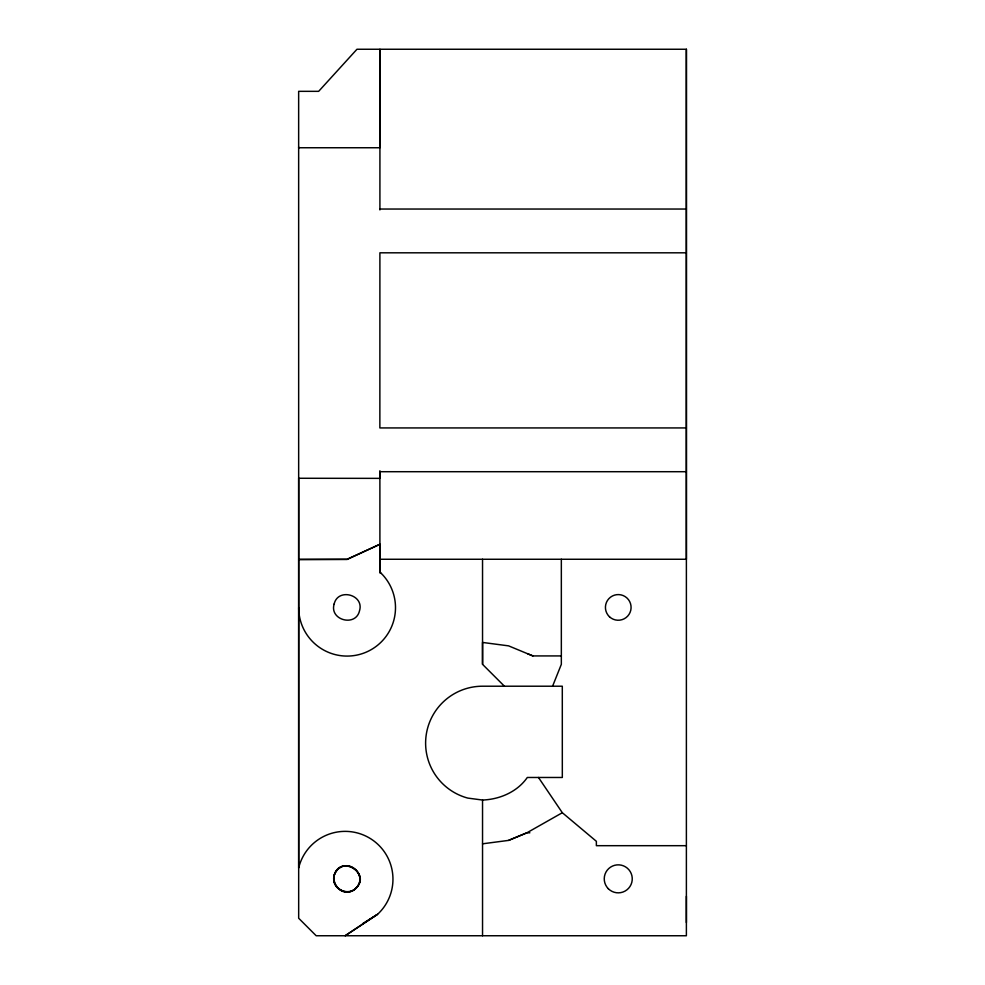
<?xml version="1.0" encoding="UTF-8"?>
<svg xmlns="http://www.w3.org/2000/svg" width="985" height="985" viewBox="0 0 985 985"><rect width="100%" height="100%" fill="white"/><g stroke="black" fill="none" stroke-linecap="round" stroke-linejoin="round"><path stroke-width="1.48" d="M298.677 607.671A48.413 48.413 0 0 0 365.607 652.402A48.413 48.413 0 0 0 381.318 573.442L379.914 572.556L379.914 544.274L347.089 559.258L298.627 559.468L347.052 559.468L379.914 544.274M379.914 209.928L379.939 49.25L379.927 147.75L298.652 147.75M379.914 572.556L379.89 470.768M504.431 686.213L482.539 664.333L482.539 559.258M686.385 922.551L686.385 896.288M686.385 49.25L686.385 935.75L316.185 935.75L298.677 918.242L298.652 91.334L318.66 91.334L356.964 49.25L686.385 49.25L686.385 559.258L379.939 559.258M333.693 878.842C336.365 851.225 375.974 874.089 353.393 890.218C338.914 899.17 325.641 875.468 340.281 867.502C351.189 860.755 364.881 874.471 358.146 885.38C352.088 896.695 333.361 891.659 333.755 878.829M552.585 686.213L561.339 664.333L561.339 559.258M356.077 888.088C369.375 875.345 345.797 856.002 336.107 871.602C326.946 883.816 345.809 899.17 356.114 888.125M298.664 147.75L298.664 146.95M376.664 914.88L345.144 935.75L377.587 914.302A47.809 47.809 0 0 0 369.375 837.964A47.809 47.809 0 0 0 298.677 867.908L298.677 478.267L379.865 478.365L379.878 471.704L686.385 471.704M362.554 923.708L377.587 914.302M686.385 845.684L596.368 845.684L596.368 841.313L562.324 812.724L526.926 832.793L508.605 840.39L482.539 843.813M508.605 840.39L526.913 832.793L529.868 832.793M482.539 800.042C499.727 799.401 517.322 791.891 527.307 777.473L562.324 777.473L562.3 686.213L482.539 686.213A56.908 56.908 0 0 0 467.813 798.096L482.539 800.042L482.539 935.75M379.902 209.042L686.385 209.042M686.385 252.813L379.902 252.813L379.865 427.933L686.385 427.933M482.539 664.333L482.539 642.442L508.605 645.864L532.885 655.924L561.339 655.924M527.701 653.781L532.885 655.924M379.939 572.519L381.318 573.442M538.475 777.473L562.324 812.724M334.149 604.014C329.162 620.144 355.77 627.273 359.513 610.811C364.499 594.681 337.892 587.553 334.149 604.014M609.518 616.819A12.842 12.842 0 0 0 630.769 610.281A12.842 12.842 0 0 0 614.48 595.149A12.842 12.842 0 0 0 609.518 616.819M608.348 888.753A14.012 14.012 0 0 0 631.779 882.474A14.012 14.012 0 0 0 614.628 865.31A14.012 14.012 0 0 0 608.348 888.753"/></g></svg>
